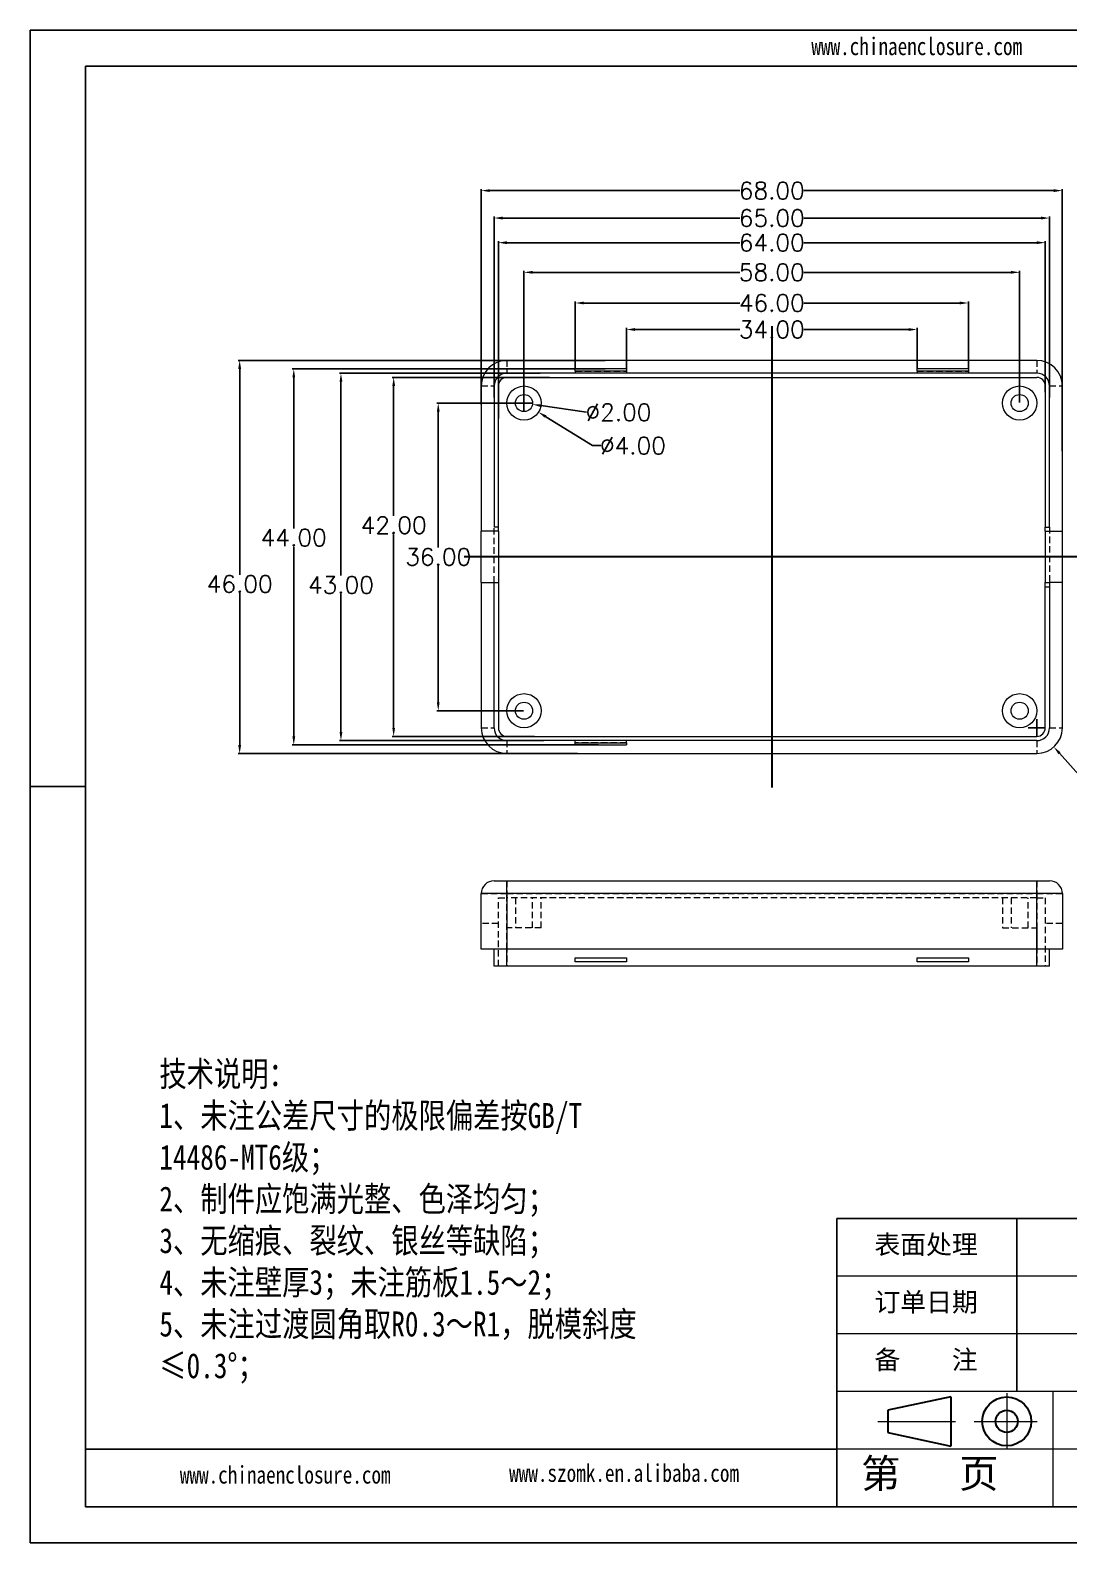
# Model space of a CAD drawing. Header units: inches. Extents: x 1456 to 1996, y 1126 to 1303.
# Drawn here: x 1745.8 to 1867.3, y 1125.7 to 1302.6 of the extents above; entities that cross this region are included whole.
import ezdxf

# ---------------------------------------------------------------- set-up
doc = ezdxf.new("R2010")
doc.units = ezdxf.units.IN
doc.header["$LTSCALE"] = 15
for name, pattern in [('CENTER2', [28.575, 19.05, -3.175, 3.175, -3.175]), ('HIDDEN', [0.075, 0.05, -0.025]), ('PHANTOM', [12.7, 6.35, -1.27, 1.27, -1.27, 1.27, -1.27])]:
    doc.linetypes.add(name, pattern=pattern)
doc.layers.add('文字', color=81, linetype='Continuous')
for name, color, linetype, lineweight in [('粗实线', 7, 'Continuous', 30), ('细实线', 3, 'Continuous', 9), ('细点划线', 2, 'CENTER2', 9)]:
    doc.layers.add(name, color=color, linetype=linetype, lineweight=lineweight)
doc.styles.get("Standard").update_dxf_attribs({"font": 'txt', "bigfont": 'gbcbig.shx'})
doc.styles.add('宋体', font='', dxfattribs={"width": 0.8, "height": 3.5})
doc.styles.get('宋体').set_extended_font_data('SimSun')
doc.dimstyles.new('2.5', dxfattribs={"dimtxt": 2, "dimasz": 1, "dimexe": 0.18, "dimexo": 0.0625, "dimgap": 0.09, "dimtad": 0, "dimtih": 1, "dimtoh": 1, "dimzin": 0, "dimdsep": 46, "dimtxsty": 'Standard', "dimcen": 1, "dimadec": 0, "dimazin": 2, "dimtfac": 1, "dimtofl": 0, "dimtmove": 0, "dimatfit": 3, "dimfxl": 0, "dimtolj": 1, "dimtzin": 0, "dimarcsym": 0})

# ---------------------------------------------------------------- blocks, each defined once
blk = doc.blocks.new('*D188')
at = {"color": 0, "lineweight": -2, "transparency": 16777216}
for p, q in [((1815.56, 1263.07), (1815.56, 1267.8)), ((1816.56, 1267.62), (1828.81, 1267.62)), ((1848.56, 1267.62), (1836.32, 1267.62)), ((1849.56, 1263.07), (1849.56, 1267.8))]:
    blk.add_line(p, q, dxfattribs=at)
at = {"color": 0, "transparency": 16777216}
for points in [[(1816.56, 1267.79), (1816.56, 1267.45), (1815.56, 1267.62)], [(1848.56, 1267.79), (1848.56, 1267.45), (1849.56, 1267.62)]]:
    blk.add_solid(points, dxfattribs=at)
at = {"layer": 'Defpoints', "color": 0, "transparency": 16777216}
for p in [(1849.56, 1267.62), (1815.56, 1263.01), (1849.56, 1263.01)]:
    blk.add_point(p, dxfattribs=at)
at = {"color": 0, "transparency": 16777216, "insert": (1832.56, 1267.62), "char_height": 2, "attachment_point": 5}
blk.add_mtext('\\A1;34.00', dxfattribs=at)
blk = doc.blocks.new('*D189')
at = {"color": 0, "lineweight": -2, "transparency": 16777216}
for p, q in [((1809.56, 1263.07), (1809.56, 1270.9)), ((1810.56, 1270.72), (1828.81, 1270.72)), ((1854.56, 1270.72), (1836.32, 1270.72)), ((1855.56, 1263.07), (1855.56, 1270.9))]:
    blk.add_line(p, q, dxfattribs=at)
at = {"color": 0, "transparency": 16777216}
for points in [[(1810.56, 1270.89), (1810.56, 1270.56), (1809.56, 1270.72)], [(1854.56, 1270.89), (1854.56, 1270.56), (1855.56, 1270.72)]]:
    blk.add_solid(points, dxfattribs=at)
at = {"layer": 'Defpoints', "color": 0, "transparency": 16777216}
for p in [(1855.56, 1270.72), (1809.56, 1263.01), (1855.56, 1263.01)]:
    blk.add_point(p, dxfattribs=at)
at = {"color": 0, "transparency": 16777216, "insert": (1832.56, 1270.72), "char_height": 2, "attachment_point": 5}
blk.add_mtext('\\A1;46.00', dxfattribs=at)
blk = doc.blocks.new('*D190')
at = {"color": 0, "lineweight": -2, "transparency": 16777216}
for p, q in [((1803.56, 1259.07), (1803.56, 1274.49)), ((1804.56, 1274.31), (1828.81, 1274.31)), ((1860.56, 1274.31), (1836.32, 1274.31)), ((1861.56, 1259.07), (1861.56, 1274.49))]:
    blk.add_line(p, q, dxfattribs=at)
at = {"color": 0, "transparency": 16777216}
for points in [[(1804.56, 1274.48), (1804.56, 1274.15), (1803.56, 1274.31)], [(1860.56, 1274.48), (1860.56, 1274.15), (1861.56, 1274.31)]]:
    blk.add_solid(points, dxfattribs=at)
at = {"layer": 'Defpoints', "color": 0, "transparency": 16777216}
for p in [(1861.56, 1274.31), (1803.56, 1259.01), (1861.56, 1259.01)]:
    blk.add_point(p, dxfattribs=at)
at = {"color": 0, "transparency": 16777216, "insert": (1832.56, 1274.31), "char_height": 2, "attachment_point": 5}
blk.add_mtext('\\A1;58.00', dxfattribs=at)
blk = doc.blocks.new('*D191')
at = {"color": 0, "lineweight": -2, "transparency": 16777216}
for p, q in [((1800.56, 1257.22), (1800.56, 1277.96)), ((1864.56, 1260.27), (1864.56, 1277.96)), ((1801.56, 1277.78), (1828.81, 1277.78)), ((1863.56, 1277.78), (1836.32, 1277.78))]:
    blk.add_line(p, q, dxfattribs=at)
at = {"color": 0, "transparency": 16777216}
for points in [[(1801.56, 1277.95), (1801.56, 1277.61), (1800.56, 1277.78)], [(1863.56, 1277.95), (1863.56, 1277.61), (1864.56, 1277.78)]]:
    blk.add_solid(points, dxfattribs=at)
at = {"layer": 'Defpoints', "color": 0, "transparency": 16777216}
for p in [(1800.56, 1277.78), (1864.56, 1260.21), (1800.56, 1257.16)]:
    blk.add_point(p, dxfattribs=at)
at = {"color": 0, "transparency": 16777216, "insert": (1832.56, 1277.78), "char_height": 2, "attachment_point": 5}
blk.add_mtext('\\A1;64.00', dxfattribs=at)
blk = doc.blocks.new('*D192')
at = {"color": 0, "lineweight": -2, "transparency": 16777216}
for p, q in [((1800.06, 1259.68), (1800.06, 1280.84)), ((1801.06, 1280.66), (1828.81, 1280.66)), ((1864.06, 1280.66), (1836.32, 1280.66)), ((1865.06, 1259.68), (1865.06, 1280.84))]:
    blk.add_line(p, q, dxfattribs=at)
at = {"color": 0, "transparency": 16777216}
for points in [[(1801.06, 1280.83), (1801.06, 1280.49), (1800.06, 1280.66)], [(1864.06, 1280.83), (1864.06, 1280.49), (1865.06, 1280.66)]]:
    blk.add_solid(points, dxfattribs=at)
at = {"layer": 'Defpoints', "color": 0, "transparency": 16777216}
for p in [(1865.06, 1280.66), (1800.06, 1259.62), (1865.06, 1259.62)]:
    blk.add_point(p, dxfattribs=at)
at = {"color": 0, "transparency": 16777216, "insert": (1832.56, 1280.66), "char_height": 2, "attachment_point": 5}
blk.add_mtext('\\A1;65.00', dxfattribs=at)
blk = doc.blocks.new('*D193')
at = {"color": 0, "lineweight": -2, "transparency": 16777216}
for p, q in [((1798.56, 1258.86), (1798.56, 1284.05)), ((1799.56, 1283.87), (1828.81, 1283.87)), ((1865.56, 1283.87), (1836.32, 1283.87)), ((1866.56, 1253.39), (1866.56, 1284.05))]:
    blk.add_line(p, q, dxfattribs=at)
at = {"color": 0, "transparency": 16777216}
for points in [[(1799.56, 1284.04), (1799.56, 1283.71), (1798.56, 1283.87)], [(1865.56, 1284.04), (1865.56, 1283.71), (1866.56, 1283.87)]]:
    blk.add_solid(points, dxfattribs=at)
at = {"layer": 'Defpoints', "color": 0, "transparency": 16777216}
for p in [(1866.56, 1283.87), (1798.56, 1258.8), (1866.56, 1253.32)]:
    blk.add_point(p, dxfattribs=at)
at = {"color": 0, "transparency": 16777216, "insert": (1832.56, 1283.87), "char_height": 2, "attachment_point": 5}
blk.add_mtext('\\A1;68.00', dxfattribs=at)
blk = doc.blocks.new('*D194')
at = {"color": 0, "lineweight": -2, "transparency": 16777216}
for p, q in [((1803.5, 1259.01), (1793.35, 1259.01)), ((1793.53, 1258.01), (1793.53, 1242.1)), ((1793.53, 1224.01), (1793.53, 1239.92)), ((1803.5, 1223.01), (1793.35, 1223.01))]:
    blk.add_line(p, q, dxfattribs=at)
at = {"color": 0, "transparency": 16777216}
for points in [[(1793.36, 1258.01), (1793.69, 1258.01), (1793.53, 1259.01)], [(1793.36, 1224.01), (1793.69, 1224.01), (1793.53, 1223.01)]]:
    blk.add_solid(points, dxfattribs=at)
at = {"layer": 'Defpoints', "color": 0, "transparency": 16777216}
for p in [(1793.53, 1259.01), (1803.56, 1259.01), (1803.56, 1223.01)]:
    blk.add_point(p, dxfattribs=at)
at = {"color": 0, "transparency": 16777216, "insert": (1793.53, 1241.01), "char_height": 2, "attachment_point": 5}
blk.add_mtext('\\A1;36.00', dxfattribs=at)
blk = doc.blocks.new('*D195')
at = {"color": 0, "lineweight": -2, "transparency": 16777216}
for p, q in [((1806.54, 1262.01), (1788.13, 1262.01)), ((1788.31, 1261.01), (1788.31, 1245.81)), ((1788.31, 1221.01), (1788.31, 1243.63)), ((1804.8, 1220.01), (1788.13, 1220.01))]:
    blk.add_line(p, q, dxfattribs=at)
at = {"color": 0, "transparency": 16777216}
for points in [[(1788.15, 1261.01), (1788.48, 1261.01), (1788.31, 1262.01)], [(1788.15, 1221.01), (1788.48, 1221.01), (1788.31, 1220.01)]]:
    blk.add_solid(points, dxfattribs=at)
at = {"layer": 'Defpoints', "color": 0, "transparency": 16777216}
for p in [(1788.31, 1262.01), (1806.61, 1262.01), (1804.86, 1220.01)]:
    blk.add_point(p, dxfattribs=at)
at = {"color": 0, "transparency": 16777216, "insert": (1788.31, 1244.72), "char_height": 2, "attachment_point": 5}
blk.add_mtext('\\A1;42.00', dxfattribs=at)
blk = doc.blocks.new('*D196')
at = {"color": 0, "lineweight": -2, "transparency": 16777216}
for p, q in [((1805.44, 1262.51), (1781.96, 1262.51)), ((1782.14, 1261.51), (1782.14, 1238.82)), ((1782.14, 1220.51), (1782.14, 1236.64)), ((1805.89, 1219.51), (1781.96, 1219.51))]:
    blk.add_line(p, q, dxfattribs=at)
at = {"color": 0, "transparency": 16777216}
for points in [[(1781.98, 1261.51), (1782.31, 1261.51), (1782.14, 1262.51)], [(1781.98, 1220.51), (1782.31, 1220.51), (1782.14, 1219.51)]]:
    blk.add_solid(points, dxfattribs=at)
at = {"layer": 'Defpoints', "color": 0, "transparency": 16777216}
for p in [(1782.14, 1262.51), (1805.5, 1262.51), (1805.95, 1219.51)]:
    blk.add_point(p, dxfattribs=at)
at = {"color": 0, "transparency": 16777216, "insert": (1782.14, 1237.73), "char_height": 2, "attachment_point": 5}
blk.add_mtext('\\A1;43.00', dxfattribs=at)
blk = doc.blocks.new('*D197')
at = {"color": 0, "lineweight": -2, "transparency": 16777216}
for p, q in [((1813.06, 1263.01), (1776.44, 1263.01)), ((1776.62, 1262.01), (1776.62, 1244.35)), ((1776.62, 1220.01), (1776.62, 1242.17)), ((1812.27, 1219.01), (1776.44, 1219.01))]:
    blk.add_line(p, q, dxfattribs=at)
at = {"color": 0, "transparency": 16777216}
for points in [[(1776.46, 1262.01), (1776.79, 1262.01), (1776.62, 1263.01)], [(1776.46, 1220.01), (1776.79, 1220.01), (1776.62, 1219.01)]]:
    blk.add_solid(points, dxfattribs=at)
at = {"layer": 'Defpoints', "color": 0, "transparency": 16777216}
for p in [(1813.12, 1263.01), (1776.62, 1219.01), (1812.33, 1219.01)]:
    blk.add_point(p, dxfattribs=at)
at = {"color": 0, "transparency": 16777216, "insert": (1776.62, 1243.26), "char_height": 2, "attachment_point": 5}
blk.add_mtext('\\A1;44.00', dxfattribs=at)
blk = doc.blocks.new('*D198')
at = {"color": 0, "lineweight": -2, "transparency": 16777216}
for p, q in [((1813.07, 1264.01), (1770.11, 1264.01)), ((1770.29, 1263.01), (1770.29, 1238.93)), ((1770.29, 1219.01), (1770.29, 1236.75)), ((1809.81, 1218.01), (1770.11, 1218.01))]:
    blk.add_line(p, q, dxfattribs=at)
at = {"color": 0, "transparency": 16777216}
for points in [[(1770.12, 1263.01), (1770.46, 1263.01), (1770.29, 1264.01)], [(1770.12, 1219.01), (1770.46, 1219.01), (1770.29, 1218.01)]]:
    blk.add_solid(points, dxfattribs=at)
at = {"layer": 'Defpoints', "color": 0, "transparency": 16777216}
for p in [(1770.29, 1264.01), (1813.14, 1264.01), (1809.87, 1218.01)]:
    blk.add_point(p, dxfattribs=at)
at = {"color": 0, "transparency": 16777216, "insert": (1770.29, 1237.84), "char_height": 2, "attachment_point": 5}
blk.add_mtext('\\A1;46.00', dxfattribs=at)
blk = doc.blocks.new('*D199')
at = {"color": 0, "lineweight": -2, "transparency": 16777216}
for p, q in [((1802.56, 1259.01), (1804.56, 1259.01)), ((1803.56, 1258.01), (1803.56, 1260.01)), ((1811.56, 1254.03), (1806.11, 1257.42)), ((1812.56, 1254.03), (1811.56, 1254.03))]:
    blk.add_line(p, q, dxfattribs=at)
at = {"color": 0, "transparency": 16777216}
blk.add_solid([(1806.2, 1257.57), (1806.02, 1257.28), (1805.26, 1257.95)], dxfattribs=at)
at = {"layer": 'Defpoints', "color": 0, "transparency": 16777216}
for p in [(1801.87, 1260.07), (1805.26, 1257.95)]:
    blk.add_point(p, dxfattribs=at)
at = {"color": 0, "transparency": 16777216, "insert": (1816.31, 1254.03), "char_height": 2, "attachment_point": 5}
blk.add_mtext('\\A1;∅4.00', dxfattribs=at)
blk = doc.blocks.new('*D200')
at = {"color": 0, "lineweight": -2, "transparency": 16777216}
for p, q in [((1802.56, 1259.01), (1804.56, 1259.01)), ((1803.56, 1258.01), (1803.56, 1260.01)), ((1810.86, 1257.93), (1805.54, 1258.72))]:
    blk.add_line(p, q, dxfattribs=at)
at = {"color": 0, "transparency": 16777216}
blk.add_solid([(1805.57, 1258.88), (1805.52, 1258.55), (1804.55, 1258.87)], dxfattribs=at)
at = {"layer": 'Defpoints', "color": 0, "transparency": 16777216}
for p in [(1802.58, 1259.16), (1804.55, 1258.87)]:
    blk.add_point(p, dxfattribs=at)
at = {"color": 0, "transparency": 16777216, "insert": (1814.62, 1257.93), "char_height": 2, "attachment_point": 5}
blk.add_mtext('\\A1;∅2.00', dxfattribs=at)
blk = doc.blocks.new('*D208')
at = {"color": 0, "lineweight": -2, "transparency": 16777216}
for p, q in [((1863.56, 1220.01), (1863.56, 1222.01)), ((1862.56, 1221.01), (1864.56, 1221.01)), ((1868.81, 1215.15), (1866.23, 1218.03)), ((1869.81, 1215.15), (1868.81, 1215.15))]:
    blk.add_line(p, q, dxfattribs=at)
at = {"color": 0, "transparency": 16777216}
blk.add_solid([(1866.36, 1218.14), (1866.11, 1217.92), (1865.56, 1218.78)], dxfattribs=at)
at = {"layer": 'Defpoints', "color": 0, "transparency": 16777216}
for p in [(1861.56, 1223.25), (1865.56, 1218.78)]:
    blk.add_point(p, dxfattribs=at)
at = {"color": 0, "transparency": 16777216, "insert": (1873.57, 1215.15), "char_height": 2, "attachment_point": 5}
blk.add_mtext('\\A1;∅6.00', dxfattribs=at)

msp = doc.modelspace()

# ---------------------------------------------------------------- linework, layer by layer
for p, q in [((1745.783, 1302.637), (1996.084, 1302.637)), ((1745.783, 1302.637), (1745.783, 1125.657)), ((1752.26, 1298.423), (1991.87, 1298.423)), ((1752.26, 1298.423), (1752.26, 1129.87)), ((1752.26, 1214.147), (1745.783, 1214.147)), ((1745.783, 1207.592), (1745.783, 1125.657)), ((1991.87, 1163.581), (1840.173, 1163.581)), ((1840.173, 1129.87), (1840.173, 1163.581)), ((1861.242, 1143.355), (1861.242, 1163.581)), ((1840.173, 1136.613), (1752.26, 1136.613)), ((1752.26, 1129.87), (1991.87, 1129.87)), ((1745.783, 1125.657), (1996.084, 1125.657)), ((1745.783, 1125.657), (1861.663, 1125.657))]:
    msp.add_line(p, q)
at = {"color": 1, "linetype": 'PHANTOM', "lineweight": 30}
for p, q in [((1832.565, 1268.011), (1832.565, 1214.011)), ((1868.565, 1241.011), (1796.565, 1241.011))]:
    msp.add_line(p, q, dxfattribs=at)
at = {"color": 7, "linetype": 'Continuous', "lineweight": 15}
for p, q in [((1863.565, 1264.011), (1801.565, 1264.011)), ((1863.565, 1262.511), (1801.565, 1262.511)), ((1801.565, 1262.011), (1863.565, 1262.011)), ((1815.565, 1263.011), (1809.565, 1263.011)), ((1809.565, 1262.761), (1809.565, 1263.011)), ((1815.565, 1262.761), (1809.565, 1262.761)), ((1809.565, 1262.761), (1809.565, 1262.511)), ((1815.565, 1263.011), (1815.565, 1262.761)), ((1815.565, 1262.761), (1815.565, 1262.511)), ((1855.565, 1263.011), (1849.565, 1263.011)), ((1849.565, 1262.761), (1849.565, 1263.011)), ((1849.565, 1262.761), (1849.565, 1262.511)), ((1855.565, 1262.761), (1849.565, 1262.761)), ((1855.565, 1263.011), (1855.565, 1262.761)), ((1855.565, 1262.761), (1855.565, 1262.511)), ((1798.565, 1261.011), (1798.565, 1244.011)), ((1800.065, 1261.011), (1800.065, 1244.511)), ((1800.565, 1244.511), (1800.565, 1261.011)), ((1864.565, 1261.011), (1864.565, 1244.511)), ((1865.065, 1244.511), (1865.065, 1261.011)), ((1866.565, 1244.011), (1866.565, 1261.011)), ((1800.565, 1244.511), (1800.065, 1244.511)), ((1800.565, 1244.011), (1800.565, 1244.511)), ((1864.565, 1244.511), (1865.065, 1244.511)), ((1864.565, 1244.011), (1864.565, 1244.511)), ((1800.565, 1244.011), (1798.565, 1244.011)), ((1798.565, 1238.011), (1798.565, 1244.011)), ((1800.565, 1244.011), (1800.565, 1238.011)), ((1864.565, 1244.011), (1866.565, 1244.011)), ((1864.565, 1244.011), (1864.565, 1238.011)), ((1866.565, 1238.011), (1866.565, 1244.011)), ((1798.565, 1238.011), (1800.065, 1238.011)), ((1798.565, 1238.011), (1798.565, 1221.011)), ((1800.065, 1221.011), (1800.065, 1238.011)), ((1800.065, 1238.011), (1800.565, 1238.011)), ((1800.565, 1238.011), (1800.565, 1221.011)), ((1864.565, 1238.011), (1865.065, 1238.011)), ((1864.565, 1221.011), (1864.565, 1238.011)), ((1864.565, 1237.511), (1865.065, 1237.511)), ((1865.065, 1238.011), (1865.065, 1221.011)), ((1866.565, 1238.011), (1865.065, 1238.011)), ((1866.565, 1221.011), (1866.565, 1238.011)), ((1801.565, 1220.011), (1863.565, 1220.011)), ((1863.565, 1219.511), (1801.565, 1219.511)), ((1809.565, 1219.261), (1809.565, 1219.511)), ((1815.565, 1219.261), (1815.565, 1219.511)), ((1801.565, 1218.011), (1863.565, 1218.011)), ((1809.565, 1219.261), (1815.565, 1219.261)), ((1809.565, 1219.011), (1809.565, 1219.261)), ((1809.565, 1219.011), (1815.565, 1219.011)), ((1815.565, 1219.261), (1815.565, 1219.011)), ((1800.065, 1203.113), (1801.565, 1203.113)), ((1801.565, 1201.613), (1801.565, 1203.113)), ((1801.565, 1203.113), (1863.565, 1203.113)), ((1863.565, 1201.613), (1863.565, 1203.113)), ((1863.565, 1203.113), (1865.065, 1203.113)), ((1801.565, 1201.613), (1798.565, 1201.613)), ((1798.565, 1195.113), (1798.565, 1201.613)), ((1863.565, 1201.613), (1801.565, 1201.613)), ((1801.565, 1201.613), (1801.565, 1195.113)), ((1866.565, 1201.613), (1863.565, 1201.613)), ((1863.565, 1195.113), (1863.565, 1201.613)), ((1866.565, 1201.613), (1866.565, 1195.113)), ((1801.565, 1195.113), (1798.565, 1195.113)), ((1800.065, 1193.113), (1800.065, 1195.113)), ((1863.565, 1195.113), (1801.565, 1195.113)), ((1801.565, 1193.113), (1801.565, 1195.113)), ((1866.565, 1195.113), (1863.565, 1195.113)), ((1863.565, 1193.113), (1863.565, 1195.113)), ((1865.065, 1193.113), (1865.065, 1195.113)), ((1801.565, 1193.113), (1800.065, 1193.113)), ((1863.565, 1193.113), (1801.565, 1193.113)), ((1809.565, 1193.613), (1809.565, 1194.113)), ((1809.565, 1194.113), (1815.565, 1194.113)), ((1815.565, 1193.613), (1809.565, 1193.613)), ((1815.565, 1194.113), (1815.565, 1193.613)), ((1849.565, 1193.613), (1849.565, 1194.113)), ((1849.565, 1194.113), (1855.565, 1194.113)), ((1855.565, 1193.613), (1849.565, 1193.613)), ((1855.565, 1194.113), (1855.565, 1193.613)), ((1865.065, 1193.113), (1863.565, 1193.113))]:
    msp.add_line(p, q, dxfattribs=at)
at = {"color": 7, "linetype": 'HIDDEN', "lineweight": 0}
for p, q in [((1801.565, 1264.011), (1801.565, 1262.511)), ((1863.565, 1264.011), (1863.565, 1262.511)), ((1809.565, 1262.761), (1815.565, 1262.761)), ((1849.565, 1262.761), (1855.565, 1262.761)), ((1798.565, 1261.011), (1800.065, 1261.011)), ((1865.065, 1261.011), (1866.565, 1261.011)), ((1800.065, 1238.011), (1800.065, 1244.511)), ((1865.065, 1244.511), (1865.065, 1238.011)), ((1798.565, 1221.011), (1800.065, 1221.011)), ((1801.565, 1219.511), (1801.565, 1218.011)), ((1863.565, 1219.511), (1863.565, 1218.011)), ((1865.065, 1221.011), (1866.565, 1221.011)), ((1815.565, 1219.261), (1809.565, 1219.261)), ((1801.565, 1203.113), (1801.565, 1201.613)), ((1863.565, 1203.113), (1863.565, 1201.613)), ((1798.565, 1201.613), (1801.565, 1201.613)), ((1800.565, 1193.113), (1800.565, 1201.113)), ((1800.565, 1201.113), (1801.565, 1201.113)), ((1801.565, 1195.113), (1801.565, 1201.613)), ((1801.565, 1201.613), (1863.565, 1201.613)), ((1863.565, 1201.113), (1801.565, 1201.113)), ((1801.565, 1201.113), (1801.565, 1193.113)), ((1801.565, 1201.113), (1801.565, 1197.613)), ((1802.565, 1201.113), (1802.565, 1197.613)), ((1804.565, 1197.613), (1804.565, 1201.113)), ((1805.565, 1197.613), (1805.565, 1201.113)), ((1859.565, 1201.113), (1859.565, 1197.613)), ((1860.565, 1201.113), (1860.565, 1197.613)), ((1862.565, 1197.613), (1862.565, 1201.113)), ((1863.565, 1201.613), (1866.565, 1201.613)), ((1863.565, 1201.613), (1863.565, 1195.113)), ((1863.565, 1201.113), (1864.565, 1201.113)), ((1863.565, 1193.113), (1863.565, 1201.113)), ((1863.565, 1197.613), (1863.565, 1201.113)), ((1864.565, 1201.113), (1864.565, 1193.113)), ((1800.565, 1198.113), (1798.565, 1198.113)), ((1805.565, 1197.613), (1801.565, 1197.613)), ((1859.565, 1197.613), (1863.565, 1197.613)), ((1863.565, 1197.613), (1863.565, 1193.113)), ((1866.565, 1198.113), (1864.565, 1198.113)), ((1801.565, 1193.113), (1801.565, 1195.113)), ((1863.565, 1193.113), (1863.565, 1195.113))]:
    msp.add_line(p, q, dxfattribs=at)
at = {"color": 7, "linetype": 'Continuous', "lineweight": 15}
for centre, radius in [((1803.565, 1259.011), 2), ((1861.565, 1259.011), 2), ((1803.565, 1259.011), 1), ((1861.565, 1259.011), 1), ((1803.565, 1223.011), 2), ((1861.565, 1223.011), 2), ((1803.565, 1223.011), 1), ((1861.565, 1223.011), 1)]:
    msp.add_circle(centre, radius, dxfattribs=at)
for centre, radius, start, end in [((1801.565, 1261.011), 3, 90, 180), ((1863.565, 1261.011), 3, 0, 90), ((1801.565, 1261.011), 1.5, 90, 180), ((1801.565, 1261.011), 1, 90, 180), ((1863.565, 1261.011), 1.5, 0, 90), ((1863.565, 1261.011), 1, 0, 90), ((1801.565, 1221.011), 3, 180, 270), ((1801.565, 1221.011), 1.5, 180, 270), ((1801.565, 1221.011), 1, 180, 270), ((1863.565, 1221.011), 1, 270, 0), ((1863.565, 1221.011), 1.5, 270, 0), ((1863.565, 1221.011), 3, 270, 0), ((1800.065, 1201.613), 1.5, 90, 180), ((1865.065, 1201.613), 1.5, 0, 90)]:
    msp.add_arc(centre, radius, start, end, dxfattribs=at)
at = {"layer": '粗实线', "color": 7}
for p, q in [((1853.497, 1142.724), (1846.131, 1141.162)), ((1853.497, 1142.724), (1853.497, 1136.95)), ((1846.131, 1141.162), (1846.131, 1138.557)), ((1846.131, 1138.557), (1853.497, 1136.95))]:
    msp.add_line(p, q, dxfattribs=at)
for radius in [2.864, 1.303]:
    msp.add_circle((1860.054, 1139.86), radius, dxfattribs=at)
at = {"layer": '细实线', "color": 7}
for p, q in [((1890.738, 1156.839), (1840.173, 1156.839)), ((1890.738, 1150.097), (1840.173, 1150.097)), ((1991.87, 1143.355), (1840.173, 1143.355)), ((1865.455, 1143.355), (1865.455, 1129.87)), ((1890.738, 1136.613), (1840.173, 1136.613))]:
    msp.add_line(p, q, dxfattribs=at)
at = {"layer": '细点划线', "color": 7}
for p, q in [((1860.054, 1143.157), (1860.054, 1136.613)), ((1844.956, 1139.86), (1854.062, 1139.86)), ((1856.224, 1139.86), (1863.626, 1139.86))]:
    msp.add_line(p, q, dxfattribs=at)

# ---------------------------------------------------------------- texts
at = {"char_height": 2.21726, "width": 1260.17917, "attachment_point": 1}
for s, insert in [('{\\fSimHei|b0|i0|c134|p49;表面处理}', (1844.57, 1161.668)), ('{\\fSimHei|b0|i0|c134|p49;订单日期}', (1844.57, 1154.926)), ('{\\fSimHei|b0|i0|c134|p49;备    注}', (1844.57, 1148.183))]:
    msp.add_mtext(s, dxfattribs=dict(at, insert=insert))
at = {"layer": '文字', "color": 0, "attachment_point": 1, "style": '宋体'}
for s, insert, char_height, width in [('www.chinaenclosure.com', (1837.195, 1301.788), 2.06009, 36.19381), ('{\\H1.111x;技术说明：\\P1、未注公差尺寸的极限偏差按GB/T 14486-MT6级；\\P2、制件应饱满光整、色泽均匀；\\P3、无缩痕、裂纹、银丝等缺陷；\\P4、未注壁厚3；未注筋板1.5～2；\\P5、未注过渡圆角取R0.3～R1，脱模斜度≤0.3%%D；}', (1760.895, 1181.984), 2.63364, 59.32112), ('www.chinaenclosure.com', (1763.29, 1134.64), 2.06009, 36.19381), ('www.szomk.en.alibaba.com', (1801.822, 1134.844), 2.06009, 36.19381)]:
    msp.add_mtext(s, dxfattribs=dict(at, insert=insert, char_height=char_height, width=width))
at = {"layer": '细实线', "color": 7, "insert": (1843.009, 1135.454), "char_height": 3.37106, "width": 25.28292, "attachment_point": 1}
msp.add_mtext('{\\fSimSun|b0|i0|c134|p54;第   页}', dxfattribs=at)

# ---------------------------------------------------------------- dimensions: what is measured, and where the dimension line sits
for base, p1, p2, picture, middle in [((1866.565, 1283.872), (1798.565, 1258.801), (1866.565, 1253.324), '*D193', (1832.565, 1283.872)), ((1865.065, 1280.66), (1800.065, 1259.616), (1865.065, 1259.616), '*D192', (1832.565, 1280.66)), ((1800.565, 1277.778), (1864.565, 1260.209), (1800.565, 1257.157), '*D191', (1832.565, 1277.778)), ((1861.565, 1274.313), (1803.565, 1259.011), (1861.565, 1259.011), '*D190', (1832.565, 1274.313)), ((1855.565, 1270.723), (1809.565, 1263.011), (1855.565, 1263.011), '*D189', (1832.565, 1270.723))]:
    dim = msp.add_linear_dim(base=base, p1=p1, p2=p2, dimstyle='2.5')
    dim.commit()
    dim.dimension.update_dxf_attribs({"geometry": picture, "text_midpoint": middle})
dim = msp.add_linear_dim(base=(1849.565, 1267.62), p1=(1815.565, 1263.011), p2=(1849.565, 1263.011), dimstyle='2.5')
dim.commit()
dim.dimension.update_dxf_attribs({"geometry": '*D188', "text_midpoint": (1832.565, 1267.62), "dimtype": 160})
for base, p1, p2, picture, middle in [((1770.29, 1264.011), (1809.87, 1218.011), (1813.135, 1264.011), '*D198', (1770.29, 1237.841)), ((1776.622, 1219.011), (1813.119, 1263.011), (1812.329, 1219.011), '*D197', (1776.622, 1243.256)), ((1782.144, 1262.511), (1805.952, 1219.511), (1805.504, 1262.511), '*D196', (1782.144, 1237.732)), ((1788.314, 1262.011), (1804.86, 1220.011), (1806.606, 1262.011), '*D195', (1788.314, 1244.717)), ((1793.526, 1259.011), (1803.565, 1223.011), (1803.565, 1259.011), '*D194', (1793.526, 1241.011))]:
    dim = msp.add_linear_dim(base=base, p1=p1, p2=p2, angle=90, dimstyle='2.5')
    dim.commit()
    dim.dimension.update_dxf_attribs({"geometry": picture, "text_midpoint": middle, "dimtype": 160})
for p1, p2, picture, middle in [((1801.867, 1260.07), (1805.262, 1257.953), '*D199', (1816.312, 1254.03)), ((1802.575, 1259.158), (1804.554, 1258.865), '*D200', (1810.863, 1257.931)), ((1861.565, 1223.248), (1865.564, 1218.775), '*D208', (1873.566, 1215.147))]:
    dim = msp.add_diameter_dim_2p(p1=p1, p2=p2, dimstyle='2.5')
    dim.commit()
    dim.dimension.update_dxf_attribs({"geometry": picture, "text_midpoint": middle, "dimtype": 163})

doc.saveas('drawing.dxf')
